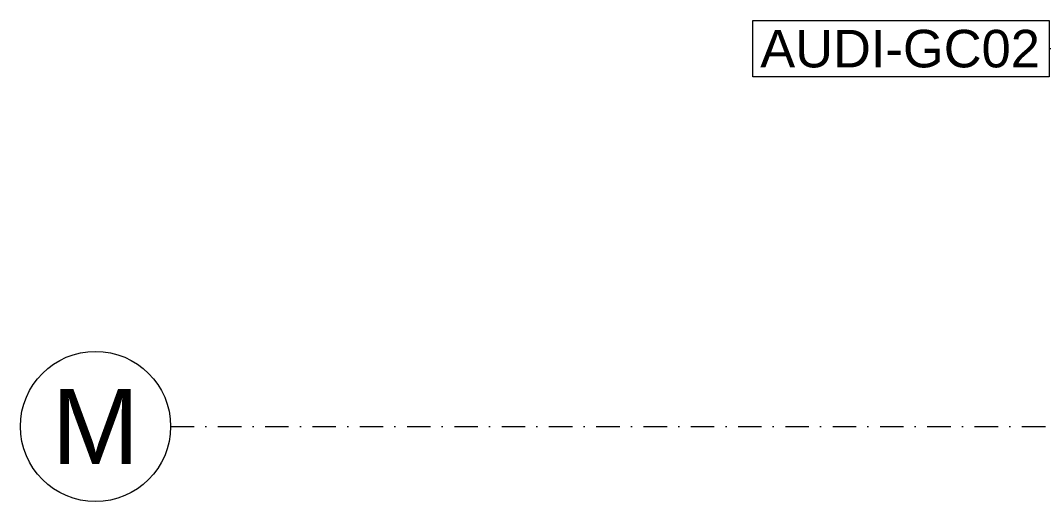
# Model space of a CAD drawing. Extents: x -2598 to 23780, y 0 to 8114.
# Drawn here: x 12732.5 to 13005.1, y 1165 to 1293.1 of the extents above; entities that cross this region are included whole.
import ezdxf
from ezdxf.enums import TextEntityAlignment as Align

# ---------------------------------------------------------------- set-up
doc = ezdxf.new("R2010")
doc.units = 0
doc.header["$LTSCALE"] = 25
doc.header["$MEASUREMENT"] = 0
doc.linetypes.add('DASHDOT2', pattern=[0.5, 0.25, -0.125, 0, -0.125])
doc.layers.get('0').update_dxf_attribs({"color": 9, "lineweight": 9})
doc.layers.add('22', color=8, linetype='Continuous', lineweight=9)
doc.layers.add('24', color=9, linetype='DASHDOT2', lineweight=9)
doc.styles.add('Arial', font='arial.ttf', dxfattribs={"height": 2.5})

# ---------------------------------------------------------------- blocks, each defined once
blk = doc.blocks.new('0_wallno')
blk.add_lwpolyline([(-7.84, 1.5), (7.942, 1.5), (7.942, -1.5), (-7.84, -1.5)], close=True)
blk.add_lwpolyline([(7.942, 0), (16.132, 0)])
at = {"style": 'Arial'}
blk.add_attdef('GENISLIK', text='', height=2, dxfattribs=at).set_placement((8.442, 0), align=Align.BOTTOM_LEFT)
blk.add_attdef('DUVARNO', text='', height=2, dxfattribs=at).set_placement((0, 0), align=Align.MIDDLE_CENTER)
blk.add_attdef('YUKSEKLIK', text='', height=2, dxfattribs=at).set_placement((8.442, -0.5), align=Align.TOP_LEFT)
blk = doc.blocks.new('KAPI KODLARI 2. KAT')
at = {"layer": '22'}
ref = blk.add_blockref('0_wallno', (12966.84, 1285.63), dxfattribs=dict(at, xscale=5, yscale=5, zscale=5))
ref.add_attrib('DUVARNO', 'AUDI-GC02', dxfattribs={"layer": '0', "height": 10, "style": 'Arial'}).set_placement((12966.84, 1285.63), align=Align.MIDDLE_CENTER)
blk = doc.blocks.new('0_aks')
at = {"linetype": 'Continuous'}
blk.add_circle((0, 0), 2, dxfattribs=at)
at = {"style": 'Arial'}
blk.add_attdef('AKS', text='', height=2, dxfattribs=at).set_placement((0, 0), align=Align.MIDDLE_CENTER)
blk = doc.blocks.new('P-AKS_AUDI')
at = {"layer": '24'}
blk.add_lwpolyline([(-3840, -1600), (-3500, -1600)], dxfattribs=at)
at = {"layer": '24', "xscale": 10, "yscale": 10, "zscale": 10}
blk.add_blockref('0_aks', (-3860, -1600), dxfattribs=at).add_auto_attribs({'AKS': 'M'})
blk = doc.blocks.new('p-2. kat planı')
at = {"layer": '24'}
blk.add_blockref('P-AKS_AUDI', (16612.5, 2785), dxfattribs=at)

msp = doc.modelspace()

# ---------------------------------------------------------------- block references
msp.add_blockref('p-2. kat planı', (0, 0))
at = {"layer": '22'}
msp.add_blockref('KAPI KODLARI 2. KAT', (0, 0), dxfattribs=at)

doc.saveas('drawing.dxf')
